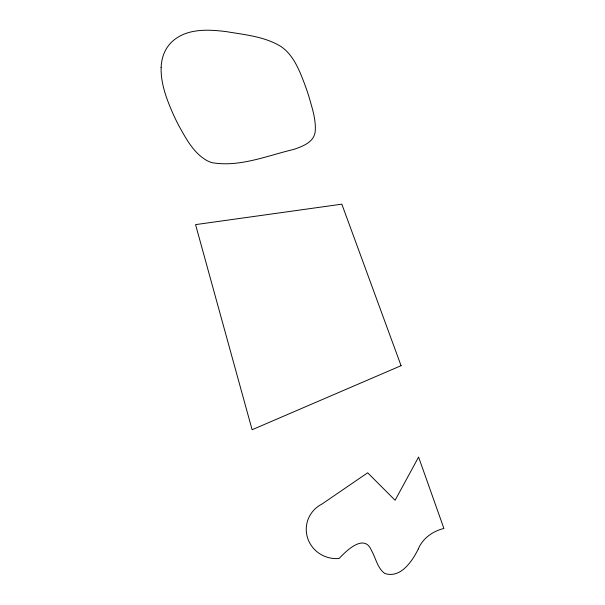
<?xml version="1.0" encoding="UTF-8"?>
<svg xmlns="http://www.w3.org/2000/svg" width="605" height="605" viewBox="0 0 605 605"><rect width="100%" height="100%" fill="white"/><g stroke="black" fill="none" stroke-linecap="round" stroke-linejoin="round"><path stroke-width="0.91" d="M161.127 67.374C160.665 84.14 166.988 100.15 173.673 115.215A228.917 222.216 12.6 0 0 178.709 125.469C185.909 138.364 193.252 152.596 206.441 160.31A29.849 28.972 12.6 0 0 212.075 162.684C239.693 167.419 267.176 155.689 293.743 149.42C302.371 146.425 313.723 142.432 315.16 131.973C316.294 119.798 312.082 107.894 308.837 96.331A275.388 267.327 12.6 0 0 304.693 84.201C299.997 72.055 295.202 59.207 285.477 50.102A39.038 37.896 12.6 0 0 280.69 46.351C264.385 36.436 244.76 34.772 226.346 31.626C208.112 29.342 186.711 28.238 172.168 41.563A35.022 34.001 12.6 0 0 166.836 47.999C163.153 53.762 161.399 60.583 161.127 67.374M418.32 548.894C412.33 561.153 400.601 578.788 384.75 573.442C377.293 568.057 375.879 558.082 371.493 550.52C364.316 532.884 346.347 550.875 339.08 558.491A29.721 28.851 12.6 0 1 307.559 537.868A29.721 28.851 12.6 0 1 321.951 504.063L367.666 472.792L395.103 500.267L418.592 457.062L443.919 528.475C432.877 531.114 422.782 538.223 418.32 548.894M401.07 365.685L252.103 429.739L195.559 224.621L341.833 204.165L401.07 365.685"/></g></svg>
